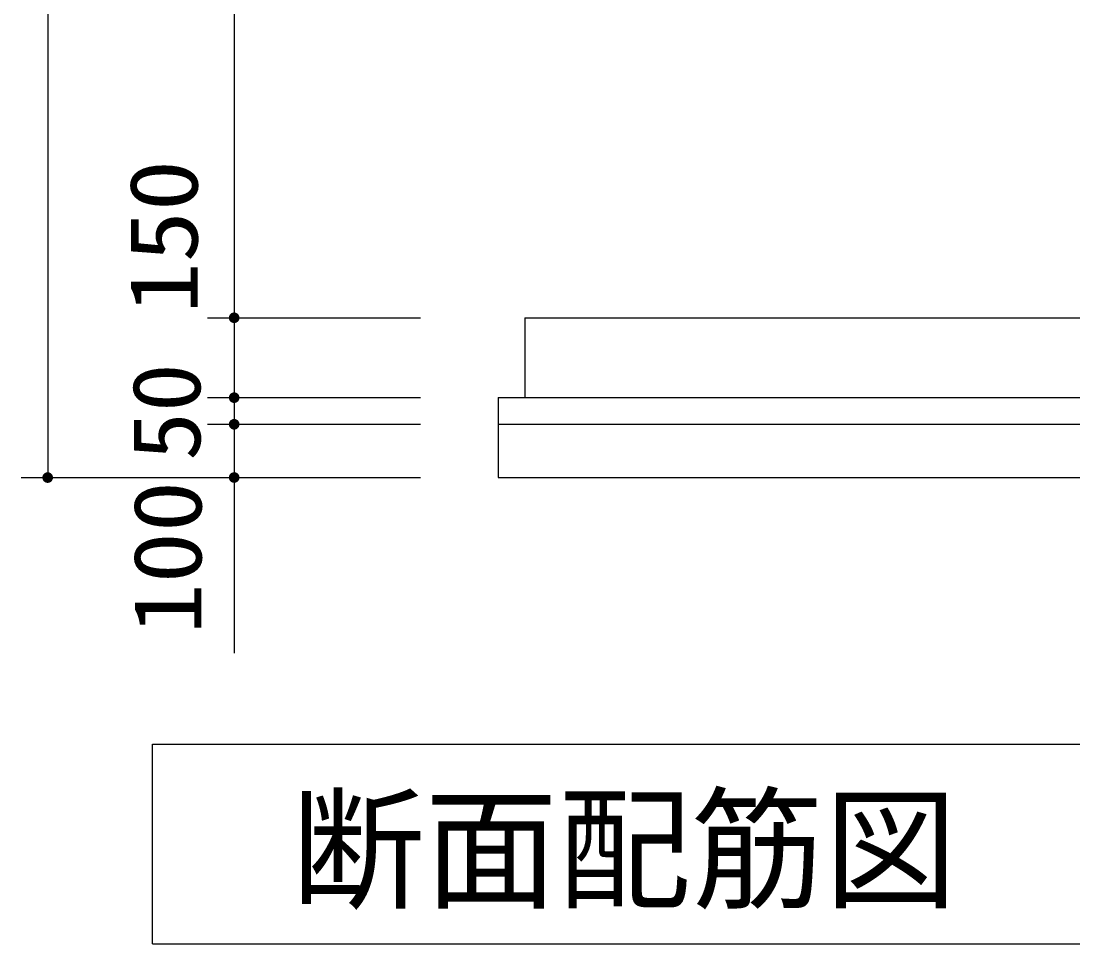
# Model space of a CAD drawing. Units: millimetres, scale not verified. Extents: x -14850 to 14850, y -10500 to 10500.
# Drawn here: x -1857 to 118, y -1697 to 36 of the extents above; entities that cross this region are included whole.
import ezdxf
from ezdxf.enums import TextEntityAlignment as Align

# ---------------------------------------------------------------- set-up
doc = ezdxf.new("R2010")
doc.units = ezdxf.units.MM
doc.header["$LTSCALE"] = 50
for name, color, linetype, lineweight in [('0-0_機器', 2, 'Continuous', 25), ('0-3_水管', 3, 'Continuous', 25), ('0-5_製作', 5, 'Continuous', 25)]:
    doc.layers.add(name, color=color, linetype=linetype, lineweight=lineweight)
doc.styles.add('ＭＳ ゴシック', font='')
doc.styles.get('ＭＳ ゴシック').set_extended_font_data('MS Gothic')

msp = doc.modelspace()

# ---------------------------------------------------------------- linework, layer by layer
at = {"layer": '0-0_機器'}
for p, q in [((-911.41, -520.9), (-911.41, -670.9)), ((-961.41, -670.9), (1338.58, -670.9)), ((-961.41, -720.9), (1338.58, -720.9))]:
    msp.add_line(p, q, dxfattribs=at)
for points in [[(-911.41, -520.9), (1288.59, -520.9), (1288.59, -670.9)], [(-961.41, -670.9), (-961.41, -820.9), (1338.58, -820.9)]]:
    msp.add_lwpolyline(points, dxfattribs=at)
at = {"layer": '0-3_水管'}
for p, q in [((-1610.11, -1321.62), (1589.89, -1321.62)), ((-1610.11, -1696.62), (-1610.11, -1321.62)), ((-1610.11, -1696.62), (1589.89, -1696.62))]:
    msp.add_line(p, q, dxfattribs=at)
at = {"layer": '0-5_製作', "color": 2}
for p, q in [((-1806.74, 1759.1), (-1806.74, -820.9)), ((-1456.74, 1639.1), (-1456.74, -520.9)), ((-1506.74, -520.9), (-1106.74, -520.9)), ((-1456.74, -520.9), (-1456.74, -670.9)), ((-1506.74, -670.9), (-1106.74, -670.9)), ((-1456.74, -670.9), (-1456.74, -720.9)), ((-1506.74, -720.9), (-1106.74, -720.9)), ((-1456.74, -720.9), (-1456.74, -820.9)), ((-1856.74, -820.9), (-1106.74, -820.9)), ((-1456.74, -820.9), (-1456.74, -1150.9))]:
    msp.add_line(p, q, dxfattribs=at)
at = {"layer": '0-5_製作'}
for points in [[(-1462.62, -512.81), (-1456.74, -520.9), (-1463.58, -513.61)], [(-1461.56, -512.14), (-1456.74, -520.9), (-1462.62, -512.81)], [(-1460.42, -511.61), (-1456.74, -520.9), (-1461.56, -512.14)], [(-1459.23, -511.22), (-1456.74, -520.9), (-1460.42, -511.61)], [(-1459.23, -511.22), (-1456.74, -510.9), (-1456.74, -520.9)], [(-1457.99, -510.98), (-1456.74, -510.9), (-1459.23, -511.22)], [(-1456.74, -510.9), (-1446.74, -520.9), (-1456.74, -520.9)], [(-1456.11, -510.92), (-1446.74, -520.9), (-1456.74, -510.9)], [(-1454.87, -511.08), (-1446.74, -520.9), (-1456.11, -510.92)], [(-1453.65, -511.39), (-1446.74, -520.9), (-1454.87, -511.08)], [(-1452.48, -511.85), (-1446.74, -520.9), (-1453.65, -511.39)], [(-1451.38, -512.46), (-1446.74, -520.9), (-1452.48, -511.85)], [(-1450.36, -513.2), (-1446.74, -520.9), (-1451.38, -512.46)], [(-1449.45, -514.06), (-1446.74, -520.9), (-1450.36, -513.2)], [(-1466.72, -520.28), (-1456.74, -520.9), (-1466.74, -520.9)], [(-1466.74, -520.9), (-1464.83, -526.78), (-1466.66, -522.16)], [(-1466.74, -520.9), (-1464.03, -527.75), (-1464.83, -526.78)], [(-1456.74, -520.9), (-1464.03, -527.75), (-1466.74, -520.9)], [(-1466.56, -519.03), (-1456.74, -520.9), (-1466.72, -520.28)], [(-1466.66, -522.16), (-1465.5, -525.72), (-1466.42, -523.39)], [(-1466.66, -522.16), (-1464.83, -526.78), (-1465.5, -525.72)], [(-1466.25, -517.81), (-1456.74, -520.9), (-1466.56, -519.03)], [(-1466.42, -523.39), (-1465.5, -525.72), (-1466.04, -524.58)], [(-1465.79, -516.65), (-1456.74, -520.9), (-1466.25, -517.81)], [(-1465.18, -515.54), (-1456.74, -520.9), (-1465.79, -516.65)], [(-1464.44, -514.53), (-1456.74, -520.9), (-1465.18, -515.54)], [(-1463.58, -513.61), (-1456.74, -520.9), (-1464.44, -514.53)], [(-1456.74, -520.9), (-1463.11, -528.61), (-1464.03, -527.75)], [(-1456.74, -520.9), (-1462.1, -529.35), (-1463.11, -528.61)], [(-1456.74, -520.9), (-1461, -529.95), (-1462.1, -529.35)], [(-1456.74, -520.9), (-1459.83, -530.41), (-1461, -529.95)], [(-1456.74, -520.9), (-1458.61, -530.73), (-1459.83, -530.41)], [(-1456.74, -520.9), (-1457.37, -530.88), (-1458.61, -530.73)], [(-1456.74, -520.9), (-1456.74, -530.9), (-1457.37, -530.88)], [(-1456.74, -520.9), (-1455.49, -530.82), (-1456.74, -530.9)], [(-1456.74, -520.9), (-1454.25, -530.59), (-1455.49, -530.82)], [(-1456.74, -520.9), (-1453.06, -530.2), (-1454.25, -530.59)], [(-1446.74, -520.9), (-1453.06, -530.2), (-1456.74, -520.9)], [(-1446.74, -520.9), (-1451.92, -529.67), (-1453.06, -530.2)], [(-1446.74, -520.9), (-1450.86, -528.99), (-1451.92, -529.67)], [(-1446.74, -520.9), (-1449.89, -528.19), (-1450.86, -528.99)], [(-1446.74, -520.9), (-1449.03, -527.28), (-1449.89, -528.19)], [(-1448.65, -515.03), (-1446.74, -520.9), (-1449.45, -514.06)], [(-1446.74, -520.9), (-1448.3, -526.26), (-1449.03, -527.28)], [(-1448.65, -515.03), (-1446.82, -519.65), (-1446.74, -520.9)], [(-1447.98, -516.09), (-1446.82, -519.65), (-1448.65, -515.03)], [(-1446.74, -520.9), (-1447.69, -525.16), (-1448.3, -526.26)], [(-1447.98, -516.09), (-1447.05, -518.42), (-1446.82, -519.65)], [(-1447.44, -517.22), (-1447.05, -518.42), (-1447.98, -516.09)], [(-1446.74, -520.9), (-1447.23, -523.99), (-1447.69, -525.16)], [(-1446.74, -520.9), (-1446.92, -522.78), (-1447.23, -523.99)], [(-1446.74, -520.9), (-1446.76, -521.53), (-1446.92, -522.78)], [(-1466.72, -670.28), (-1456.74, -670.9), (-1466.74, -670.9)], [(-1466.74, -670.9), (-1464.03, -677.75), (-1466.66, -672.16)], [(-1466.74, -670.9), (-1463.11, -678.61), (-1464.03, -677.75)], [(-1456.74, -670.9), (-1463.11, -678.61), (-1466.74, -670.9)], [(-1466.56, -669.03), (-1456.74, -670.9), (-1466.72, -670.28)], [(-1466.25, -667.81), (-1456.74, -670.9), (-1466.56, -669.03)], [(-1465.79, -666.65), (-1456.74, -670.9), (-1466.25, -667.81)], [(-1465.18, -665.55), (-1456.74, -670.9), (-1465.79, -666.65)], [(-1464.44, -664.53), (-1456.74, -670.9), (-1465.18, -665.55)], [(-1463.58, -663.61), (-1456.74, -670.9), (-1464.44, -664.53)], [(-1462.62, -662.81), (-1456.74, -670.9), (-1463.58, -663.61)], [(-1456.74, -670.9), (-1462.1, -679.35), (-1463.11, -678.61)], [(-1461.56, -662.14), (-1456.74, -670.9), (-1462.62, -662.81)], [(-1456.74, -670.9), (-1461, -679.95), (-1462.1, -679.35)], [(-1460.42, -661.61), (-1456.74, -670.9), (-1461.56, -662.14)], [(-1456.74, -670.9), (-1459.83, -680.41), (-1461, -679.95)], [(-1460.42, -661.61), (-1456.74, -660.9), (-1456.74, -670.9)], [(-1459.23, -661.22), (-1456.74, -660.9), (-1460.42, -661.61)], [(-1456.74, -670.9), (-1458.61, -680.73), (-1459.83, -680.41)], [(-1457.99, -660.98), (-1456.74, -660.9), (-1459.23, -661.22)], [(-1456.74, -670.9), (-1457.37, -680.88), (-1458.61, -680.73)], [(-1456.74, -670.9), (-1456.74, -680.9), (-1457.37, -680.88)], [(-1456.74, -660.9), (-1446.74, -670.9), (-1456.74, -670.9)], [(-1456.11, -660.92), (-1446.74, -670.9), (-1456.74, -660.9)], [(-1456.74, -670.9), (-1455.49, -680.82), (-1456.74, -680.9)], [(-1456.74, -670.9), (-1454.25, -680.59), (-1455.49, -680.82)], [(-1456.74, -670.9), (-1453.06, -680.2), (-1454.25, -680.59)], [(-1456.74, -670.9), (-1451.92, -679.67), (-1453.06, -680.2)], [(-1446.74, -670.9), (-1451.92, -679.67), (-1456.74, -670.9)], [(-1454.87, -661.08), (-1446.74, -670.9), (-1456.11, -660.92)], [(-1453.65, -661.39), (-1446.74, -670.9), (-1454.87, -661.08)], [(-1452.48, -661.86), (-1446.74, -670.9), (-1453.65, -661.39)], [(-1451.38, -662.46), (-1446.74, -670.9), (-1452.48, -661.86)], [(-1446.74, -670.9), (-1450.86, -678.99), (-1451.92, -679.67)], [(-1450.36, -663.2), (-1446.74, -670.9), (-1451.38, -662.46)], [(-1446.74, -670.9), (-1449.89, -678.19), (-1450.86, -678.99)], [(-1449.45, -664.06), (-1446.74, -670.9), (-1450.36, -663.2)], [(-1446.74, -670.9), (-1449.03, -677.28), (-1449.89, -678.19)], [(-1449.45, -664.06), (-1446.82, -669.65), (-1446.74, -670.9)], [(-1448.65, -665.03), (-1446.82, -669.65), (-1449.45, -664.06)], [(-1446.74, -670.9), (-1448.3, -676.26), (-1449.03, -677.28)], [(-1448.65, -665.03), (-1447.05, -668.42), (-1446.82, -669.65)], [(-1447.98, -666.09), (-1447.05, -668.42), (-1448.65, -665.03)], [(-1446.74, -670.9), (-1447.69, -675.16), (-1448.3, -676.26)], [(-1447.98, -666.09), (-1447.44, -667.22), (-1447.05, -668.42)], [(-1446.74, -670.9), (-1447.23, -673.99), (-1447.69, -675.16)], [(-1446.74, -670.9), (-1446.92, -672.78), (-1447.23, -673.99)], [(-1446.74, -670.9), (-1446.76, -671.53), (-1446.92, -672.78)], [(-1466.66, -672.16), (-1464.83, -676.78), (-1466.42, -673.39)], [(-1466.66, -672.16), (-1464.03, -677.75), (-1464.83, -676.78)], [(-1466.42, -673.39), (-1465.5, -675.72), (-1466.04, -674.58)], [(-1466.42, -673.39), (-1464.83, -676.78), (-1465.5, -675.72)], [(-1466.72, -720.28), (-1456.74, -720.9), (-1466.74, -720.9)], [(-1466.74, -720.9), (-1463.11, -728.61), (-1466.66, -722.16)], [(-1466.74, -720.9), (-1462.1, -729.35), (-1463.11, -728.61)], [(-1456.74, -720.9), (-1462.1, -729.35), (-1466.74, -720.9)], [(-1466.56, -719.03), (-1456.74, -720.9), (-1466.72, -720.28)], [(-1466.66, -722.16), (-1464.03, -727.75), (-1466.42, -723.39)], [(-1466.66, -722.16), (-1463.11, -728.61), (-1464.03, -727.75)], [(-1466.25, -717.81), (-1456.74, -720.9), (-1466.56, -719.03)], [(-1466.42, -723.39), (-1464.83, -726.78), (-1466.04, -724.58)], [(-1466.42, -723.39), (-1464.03, -727.75), (-1464.83, -726.78)], [(-1465.79, -716.65), (-1456.74, -720.9), (-1466.25, -717.81)], [(-1466.04, -724.58), (-1464.83, -726.78), (-1465.5, -725.72)], [(-1465.18, -715.54), (-1456.74, -720.9), (-1465.79, -716.65)], [(-1464.44, -714.53), (-1456.74, -720.9), (-1465.18, -715.54)], [(-1463.58, -713.61), (-1456.74, -720.9), (-1464.44, -714.53)], [(-1462.62, -712.81), (-1456.74, -720.9), (-1463.58, -713.61)], [(-1461.56, -712.14), (-1456.74, -720.9), (-1462.62, -712.81)], [(-1456.74, -720.9), (-1461, -729.95), (-1462.1, -729.35)], [(-1460.42, -711.61), (-1456.74, -720.9), (-1461.56, -712.14)], [(-1456.74, -720.9), (-1459.83, -730.41), (-1461, -729.95)], [(-1460.42, -711.61), (-1456.74, -710.9), (-1456.74, -720.9)], [(-1459.23, -711.22), (-1456.74, -710.9), (-1460.42, -711.61)], [(-1456.74, -720.9), (-1458.61, -730.73), (-1459.83, -730.41)], [(-1457.99, -710.98), (-1456.74, -710.9), (-1459.23, -711.22)], [(-1456.74, -720.9), (-1457.37, -730.88), (-1458.61, -730.73)], [(-1456.74, -720.9), (-1456.74, -730.9), (-1457.37, -730.88)], [(-1456.74, -710.9), (-1446.74, -720.9), (-1456.74, -720.9)], [(-1456.11, -710.92), (-1446.74, -720.9), (-1456.74, -710.9)], [(-1456.74, -720.9), (-1455.49, -730.82), (-1456.74, -730.9)], [(-1456.74, -720.9), (-1454.25, -730.59), (-1455.49, -730.82)], [(-1456.74, -720.9), (-1453.06, -730.2), (-1454.25, -730.59)], [(-1456.74, -720.9), (-1451.92, -729.67), (-1453.06, -730.2)], [(-1446.74, -720.9), (-1451.92, -729.67), (-1456.74, -720.9)], [(-1454.87, -711.08), (-1446.74, -720.9), (-1456.11, -710.92)], [(-1453.65, -711.39), (-1446.74, -720.9), (-1454.87, -711.08)], [(-1452.48, -711.85), (-1446.74, -720.9), (-1453.65, -711.39)], [(-1451.38, -712.46), (-1446.74, -720.9), (-1452.48, -711.85)], [(-1446.74, -720.9), (-1450.86, -728.99), (-1451.92, -729.67)], [(-1450.36, -713.2), (-1446.74, -720.9), (-1451.38, -712.46)], [(-1446.74, -720.9), (-1449.89, -728.19), (-1450.86, -728.99)], [(-1450.36, -713.2), (-1446.82, -719.65), (-1446.74, -720.9)], [(-1449.45, -714.06), (-1446.82, -719.65), (-1450.36, -713.2)], [(-1446.74, -720.9), (-1449.03, -727.28), (-1449.89, -728.19)], [(-1449.45, -714.06), (-1447.05, -718.42), (-1446.82, -719.65)], [(-1448.65, -715.03), (-1447.05, -718.42), (-1449.45, -714.06)], [(-1446.74, -720.9), (-1448.3, -726.26), (-1449.03, -727.28)], [(-1448.65, -715.03), (-1447.44, -717.22), (-1447.05, -718.42)], [(-1447.98, -716.09), (-1447.44, -717.22), (-1448.65, -715.03)], [(-1446.74, -720.9), (-1447.69, -725.16), (-1448.3, -726.26)], [(-1446.74, -720.9), (-1447.23, -723.99), (-1447.69, -725.16)], [(-1446.74, -720.9), (-1446.92, -722.78), (-1447.23, -723.99)], [(-1446.74, -720.9), (-1446.76, -721.53), (-1446.92, -722.78)], [(-1816.72, -820.28), (-1806.74, -820.9), (-1816.74, -820.9)], [(-1816.74, -820.9), (-1814.03, -827.75), (-1816.66, -822.16)], [(-1816.74, -820.9), (-1813.11, -828.61), (-1814.03, -827.75)], [(-1806.74, -820.9), (-1813.11, -828.61), (-1816.74, -820.9)], [(-1816.56, -819.03), (-1806.74, -820.9), (-1816.72, -820.28)], [(-1816.66, -822.16), (-1814.83, -826.78), (-1816.42, -823.39)], [(-1816.66, -822.16), (-1814.03, -827.75), (-1814.83, -826.78)], [(-1816.25, -817.81), (-1806.74, -820.9), (-1816.56, -819.03)], [(-1816.42, -823.39), (-1815.5, -825.72), (-1816.04, -824.58)], [(-1816.42, -823.39), (-1814.83, -826.78), (-1815.5, -825.72)], [(-1815.79, -816.65), (-1806.74, -820.9), (-1816.25, -817.81)], [(-1815.18, -815.55), (-1806.74, -820.9), (-1815.79, -816.65)], [(-1814.44, -814.53), (-1806.74, -820.9), (-1815.18, -815.55)], [(-1813.58, -813.61), (-1806.74, -820.9), (-1814.44, -814.53)], [(-1812.62, -812.81), (-1806.74, -820.9), (-1813.58, -813.61)], [(-1806.74, -820.9), (-1812.1, -829.35), (-1813.11, -828.61)], [(-1811.56, -812.14), (-1806.74, -820.9), (-1812.62, -812.81)], [(-1806.74, -820.9), (-1811, -829.95), (-1812.1, -829.35)], [(-1810.42, -811.61), (-1806.74, -820.9), (-1811.56, -812.14)], [(-1806.74, -820.9), (-1809.83, -830.41), (-1811, -829.95)], [(-1810.42, -811.61), (-1806.74, -810.9), (-1806.74, -820.9)], [(-1809.23, -811.22), (-1806.74, -810.9), (-1810.42, -811.61)], [(-1806.74, -820.9), (-1808.61, -830.73), (-1809.83, -830.41)], [(-1807.99, -810.98), (-1806.74, -810.9), (-1809.23, -811.22)], [(-1806.74, -820.9), (-1807.37, -830.88), (-1808.61, -830.73)], [(-1806.74, -820.9), (-1806.74, -830.9), (-1807.37, -830.88)], [(-1806.74, -810.9), (-1796.74, -820.9), (-1806.74, -820.9)], [(-1806.11, -810.92), (-1796.74, -820.9), (-1806.74, -810.9)], [(-1806.74, -820.9), (-1805.49, -830.82), (-1806.74, -830.9)], [(-1806.74, -820.9), (-1804.25, -830.59), (-1805.49, -830.82)], [(-1806.74, -820.9), (-1803.06, -830.2), (-1804.25, -830.59)], [(-1806.74, -820.9), (-1801.92, -829.67), (-1803.06, -830.2)], [(-1796.74, -820.9), (-1801.92, -829.67), (-1806.74, -820.9)], [(-1804.87, -811.08), (-1796.74, -820.9), (-1806.11, -810.92)], [(-1803.65, -811.39), (-1796.74, -820.9), (-1804.87, -811.08)], [(-1802.48, -811.86), (-1796.74, -820.9), (-1803.65, -811.39)], [(-1801.38, -812.46), (-1796.74, -820.9), (-1802.48, -811.86)], [(-1796.74, -820.9), (-1800.86, -828.99), (-1801.92, -829.67)], [(-1800.36, -813.2), (-1796.74, -820.9), (-1801.38, -812.46)], [(-1796.74, -820.9), (-1799.89, -828.19), (-1800.86, -828.99)], [(-1799.45, -814.06), (-1796.74, -820.9), (-1800.36, -813.2)], [(-1796.74, -820.9), (-1799.03, -827.28), (-1799.89, -828.19)], [(-1799.45, -814.06), (-1796.82, -819.65), (-1796.74, -820.9)], [(-1798.65, -815.03), (-1796.82, -819.65), (-1799.45, -814.06)], [(-1796.74, -820.9), (-1798.3, -826.26), (-1799.03, -827.28)], [(-1798.65, -815.03), (-1797.05, -818.42), (-1796.82, -819.65)], [(-1797.98, -816.09), (-1797.05, -818.42), (-1798.65, -815.03)], [(-1796.74, -820.9), (-1797.69, -825.16), (-1798.3, -826.26)], [(-1797.98, -816.09), (-1797.44, -817.22), (-1797.05, -818.42)], [(-1796.74, -820.9), (-1797.23, -823.99), (-1797.69, -825.16)], [(-1796.74, -820.9), (-1796.92, -822.78), (-1797.23, -823.99)], [(-1796.74, -820.9), (-1796.76, -821.53), (-1796.92, -822.78)], [(-1466.72, -820.28), (-1456.74, -820.9), (-1466.74, -820.9)], [(-1466.74, -820.9), (-1462.1, -829.35), (-1466.66, -822.16)], [(-1466.74, -820.9), (-1461, -829.95), (-1462.1, -829.35)], [(-1456.74, -820.9), (-1461, -829.95), (-1466.74, -820.9)], [(-1466.56, -819.03), (-1456.74, -820.9), (-1466.72, -820.28)], [(-1466.66, -822.16), (-1463.11, -828.61), (-1466.42, -823.39)], [(-1466.66, -822.16), (-1462.1, -829.35), (-1463.11, -828.61)], [(-1466.25, -817.81), (-1456.74, -820.9), (-1466.56, -819.03)], [(-1466.42, -823.39), (-1464.03, -827.75), (-1466.04, -824.58)], [(-1466.42, -823.39), (-1463.11, -828.61), (-1464.03, -827.75)], [(-1465.79, -816.65), (-1456.74, -820.9), (-1466.25, -817.81)], [(-1466.04, -824.58), (-1464.83, -826.78), (-1465.5, -825.72)], [(-1466.04, -824.58), (-1464.03, -827.75), (-1464.83, -826.78)], [(-1465.18, -815.55), (-1456.74, -820.9), (-1465.79, -816.65)], [(-1464.44, -814.53), (-1456.74, -820.9), (-1465.18, -815.55)], [(-1463.58, -813.61), (-1456.74, -820.9), (-1464.44, -814.53)], [(-1462.62, -812.81), (-1456.74, -820.9), (-1463.58, -813.61)], [(-1461.56, -812.14), (-1456.74, -820.9), (-1462.62, -812.81)], [(-1461.56, -812.14), (-1456.74, -810.9), (-1456.74, -820.9)], [(-1460.42, -811.61), (-1456.74, -810.9), (-1461.56, -812.14)], [(-1456.74, -820.9), (-1459.83, -830.41), (-1461, -829.95)], [(-1459.23, -811.22), (-1456.74, -810.9), (-1460.42, -811.61)], [(-1456.74, -820.9), (-1458.61, -830.73), (-1459.83, -830.41)], [(-1457.99, -810.98), (-1456.74, -810.9), (-1459.23, -811.22)], [(-1456.74, -820.9), (-1457.37, -830.88), (-1458.61, -830.73)], [(-1456.74, -820.9), (-1456.74, -830.9), (-1457.37, -830.88)], [(-1456.74, -810.9), (-1446.74, -820.9), (-1456.74, -820.9)], [(-1456.11, -810.92), (-1446.74, -820.9), (-1456.74, -810.9)], [(-1456.74, -820.9), (-1455.49, -830.82), (-1456.74, -830.9)], [(-1456.74, -820.9), (-1454.25, -830.59), (-1455.49, -830.82)], [(-1456.74, -820.9), (-1453.06, -830.2), (-1454.25, -830.59)], [(-1456.74, -820.9), (-1451.92, -829.67), (-1453.06, -830.2)], [(-1456.74, -820.9), (-1450.86, -828.99), (-1451.92, -829.67)], [(-1446.74, -820.9), (-1450.86, -828.99), (-1456.74, -820.9)], [(-1454.87, -811.08), (-1446.74, -820.9), (-1456.11, -810.92)], [(-1453.65, -811.39), (-1446.74, -820.9), (-1454.87, -811.08)], [(-1452.48, -811.86), (-1446.74, -820.9), (-1453.65, -811.39)], [(-1451.38, -812.46), (-1446.74, -820.9), (-1452.48, -811.86)], [(-1451.38, -812.46), (-1446.82, -819.65), (-1446.74, -820.9)], [(-1450.36, -813.2), (-1446.82, -819.65), (-1451.38, -812.46)], [(-1446.74, -820.9), (-1449.89, -828.19), (-1450.86, -828.99)], [(-1450.36, -813.2), (-1447.05, -818.42), (-1446.82, -819.65)], [(-1449.45, -814.06), (-1447.05, -818.42), (-1450.36, -813.2)], [(-1446.74, -820.9), (-1449.03, -827.28), (-1449.89, -828.19)], [(-1449.45, -814.06), (-1447.44, -817.22), (-1447.05, -818.42)], [(-1448.65, -815.03), (-1447.44, -817.22), (-1449.45, -814.06)], [(-1446.74, -820.9), (-1448.3, -826.26), (-1449.03, -827.28)], [(-1448.65, -815.03), (-1447.98, -816.09), (-1447.44, -817.22)], [(-1446.74, -820.9), (-1447.69, -825.16), (-1448.3, -826.26)], [(-1446.74, -820.9), (-1447.23, -823.99), (-1447.69, -825.16)], [(-1446.74, -820.9), (-1446.92, -822.78), (-1447.23, -823.99)], [(-1446.74, -820.9), (-1446.76, -821.53), (-1446.92, -822.78)]]:
    msp.add_solid(points, dxfattribs=at)

# ---------------------------------------------------------------- texts
at = {"layer": '0-3_水管', "color": 4, "style": 'ＭＳ ゴシック'}
msp.add_text('断面配筋図', height=183.3, dxfattribs=at).set_placement((-1349.5, -1665.49), align=Align.BOTTOM_LEFT)
at = {"layer": '0-5_製作', "color": 4, "style": 'ＭＳ ゴシック'}
for s, width, p in [('150', 1.1, (-1486.82, -512.86)), ('50', 1.05, (-1481.74, -789.65)), ('100', 1.1, (-1479.56, -1115.54))]:
    msp.add_text(s, height=128.4, rotation=90, dxfattribs=dict(at, width=width)).set_placement(p, align=Align.BOTTOM_LEFT)

doc.saveas('drawing.dxf')
